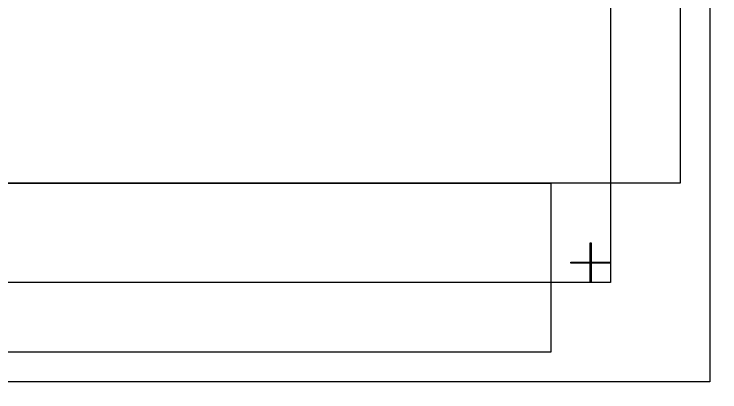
# Model space of a CAD drawing. Extents: x -50000 to 50000, y -50000 to 50000.
# Drawn here: x -25200 to -21650, y 28850 to 30749 of the extents above; entities that cross this region are included whole.
import ezdxf

# ---------------------------------------------------------------- set-up
doc = ezdxf.new("R2010")
doc.units = 0
for name, color, linetype in [('BASEMETAL3', 16, 'CONTINUOUS'), ('FRAME', 14, 'CONTINUOUS'), ('MARKERS', 8, 'CONTINUOUS')]:
    doc.layers.add(name, color=color, linetype=linetype)

# ---------------------------------------------------------------- blocks, each defined once
blk = doc.blocks.new('CHIP_RESONATOR1')
at = {"layer": 'BASEMETAL3'}
for points in [[(150, 1000), (150, 6000), (6850, 6000), (6850, 1000)], [(800, 150), (800, 1000), (6200, 1000), (6200, 150)]]:
    blk.add_lwpolyline(points, close=True, dxfattribs=at)
at = {"layer": 'FRAME'}
for points in [[(0, 0), (0, 7000), (7000, 7000), (7000, 0)], [(500, 500), (500, 6500), (6500, 6500), (6500, 500)]]:
    blk.add_lwpolyline(points, close=True, dxfattribs=at)
at = {"layer": 'MARKERS'}
for points in [[(6397.5, 602.5), (6397.5, 700), (6402.5, 700), (6402.5, 602.5)], [(6300, 597.5), (6300, 602.5), (6500, 602.5), (6500, 597.5)], [(6397.5, 500), (6397.5, 597.5), (6402.5, 597.5), (6402.5, 500)]]:
    blk.add_lwpolyline(points, close=True, dxfattribs=at)

msp = doc.modelspace()

# ---------------------------------------------------------------- linework, layer by layer
at = {"layer": 'FRAME'}
for radius in [50000, 49000]:
    msp.add_circle((0, 0), radius, dxfattribs=at)

# ---------------------------------------------------------------- block references
msp.add_blockref('CHIP_RESONATOR1', (-28700, 28900))

doc.saveas('drawing.dxf')
